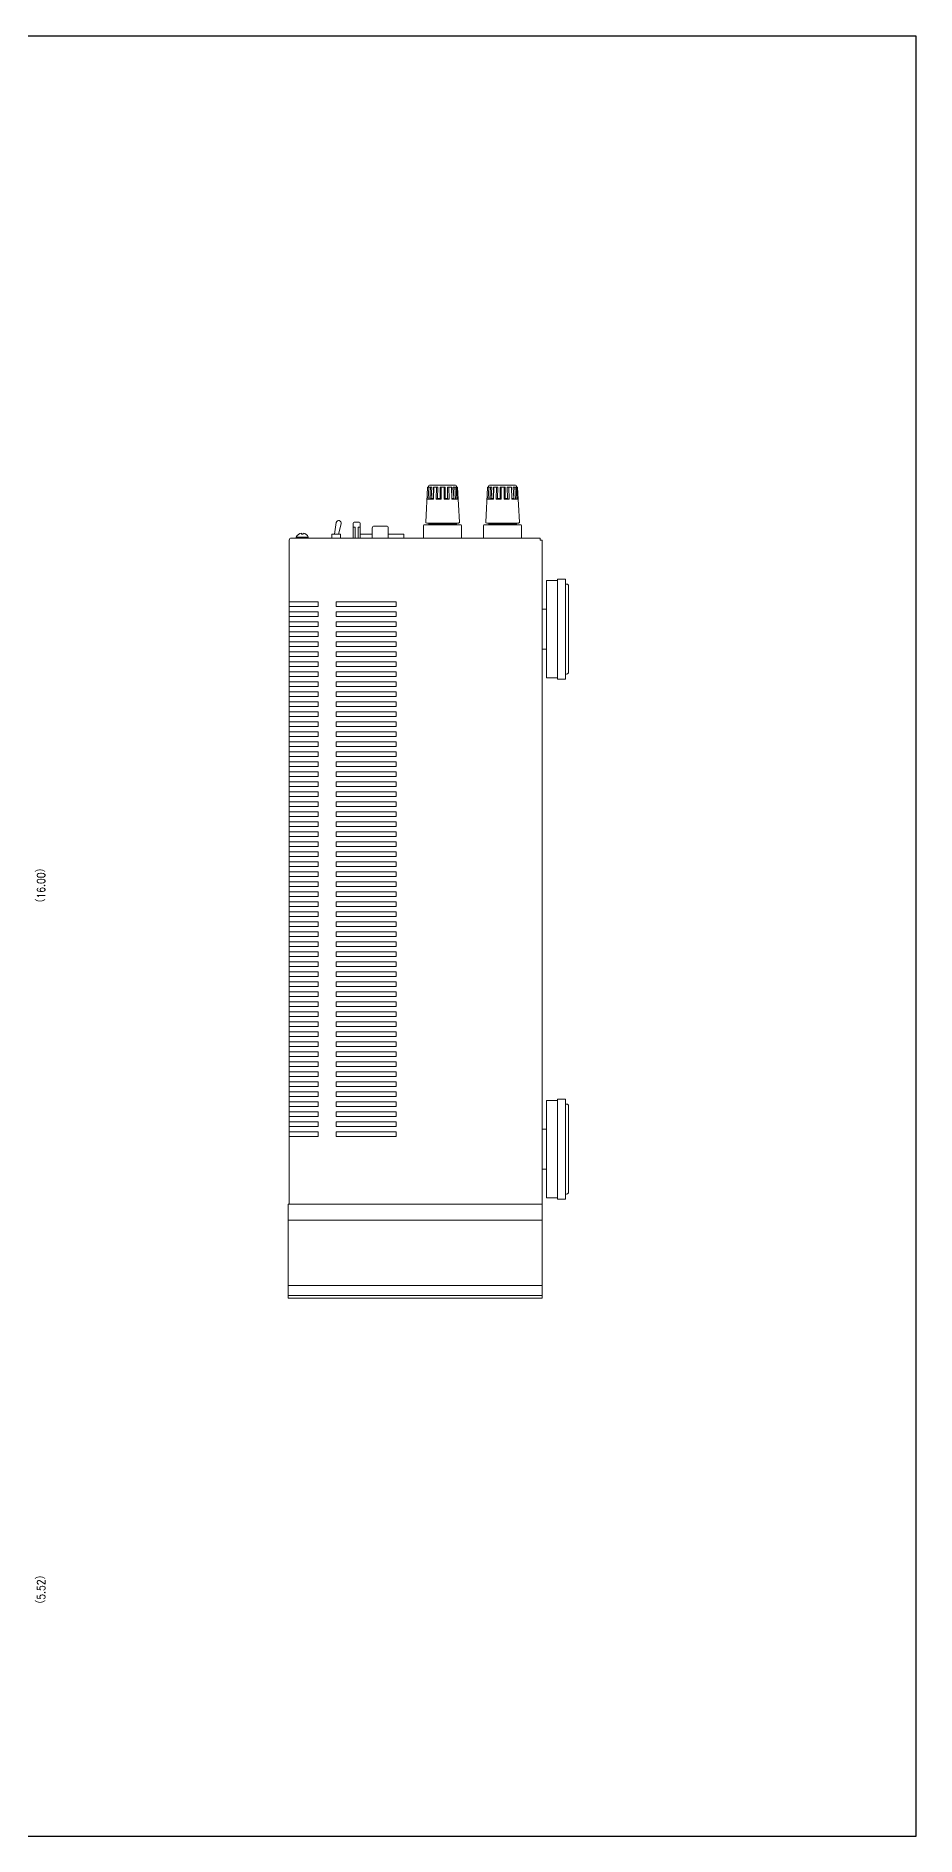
# Model space of a CAD drawing. Header units: millimetres. Extents: x 0 to 1200, y 0 to 900.
# Drawn here: x 760 to 1200, y 0 to 900 of the extents above; entities that cross this region are included whole.
import ezdxf

# ---------------------------------------------------------------- set-up
doc = ezdxf.new("R2010")
doc.units = ezdxf.units.MM
for name, color, linetype, lineweight in [('Center', 1, 'Continuous', 9), ('Foot', 2, 'Continuous', 13), ('Hs Panel', 6, 'Continuous', 15), ('Pin Jack', 53, 'Continuous', 13), ('Screw', 253, 'Continuous', 13), ('Speaker Terminal', 135, 'Continuous', 13), ('Upper Cover', 7, 'Continuous', 15)]:
    doc.layers.add(name, color=color, linetype=linetype, lineweight=lineweight)
doc.styles.get("Standard").update_dxf_attribs({"font": 'romans.shx', "width": 0.85, "height": 4, "bigfont": 'bigfont.shx'})

msp = doc.modelspace()

# ---------------------------------------------------------------- linework, layer by layer
msp.add_lwpolyline([(0, 0), (1200, 0), (1200, 900), (0, 900), (0, 0)])
at = {"layer": 'Foot'}
for p, q in [((1015.198, 579.162), (1015.198, 627.762)), ((1015.198, 627.762), (1020.698, 627.762)), ((1020.698, 578.462), (1020.698, 628.462)), ((1020.698, 628.462), (1024.698, 628.462)), ((1024.698, 628.462), (1024.698, 578.462)), ((1025.198, 625.962), (1024.698, 625.962)), ((1026.198, 581.962), (1026.198, 624.962)), ((1012.998, 613.462), (1015.198, 613.462)), ((1015.198, 593.462), (1012.998, 593.462)), ((1020.698, 579.162), (1015.198, 579.162)), ((1024.698, 578.462), (1020.698, 578.462)), ((1024.698, 580.962), (1025.198, 580.962)), ((1015.198, 319.162), (1015.198, 367.762)), ((1015.198, 367.762), (1020.698, 367.762)), ((1020.698, 318.462), (1020.698, 368.462)), ((1020.698, 368.462), (1024.698, 368.462)), ((1024.698, 368.462), (1024.698, 318.462)), ((1025.198, 365.962), (1024.698, 365.962)), ((1026.198, 321.962), (1026.198, 364.962)), ((1012.998, 353.462), (1015.198, 353.462)), ((1015.198, 333.462), (1012.998, 333.462)), ((1020.698, 319.162), (1015.198, 319.162)), ((1024.698, 318.462), (1020.698, 318.462)), ((1024.698, 320.962), (1025.198, 320.962))]:
    msp.add_line(p, q, dxfattribs=at)
for centre, start, end in [((1025.198, 624.962), 0, 90), ((1025.198, 581.962), 270, 0), ((1025.198, 364.962), 0, 90), ((1025.198, 321.962), 270, 0)]:
    msp.add_arc(centre, 1, start, end, dxfattribs=at)
at = {"layer": 'Hs Panel'}
for p, q in [((885.998, 268.962), (885.998, 315.962)), ((885.998, 315.962), (1012.998, 315.962)), ((1012.998, 315.962), (1012.998, 268.962)), ((885.998, 307.962), (1012.998, 307.962)), ((885.998, 275.296), (1012.998, 275.296)), ((885.998, 270.221), (1012.998, 270.221)), ((1012.998, 268.962), (885.998, 268.962))]:
    msp.add_line(p, q, dxfattribs=at)
at = {"layer": 'Pin Jack'}
for p, q in [((907.848, 648.962), (907.848, 650.962)), ((907.848, 650.962), (912.048, 650.962)), ((909.029, 650.962), (909.991, 656.786)), ((911.174, 650.962), (912.406, 656.138)), ((912.048, 650.962), (912.048, 648.962)), ((918.498, 648.962), (918.498, 656.462)), ((919.498, 654.462), (918.498, 654.462)), ((918.998, 656.962), (921.498, 656.962)), ((919.498, 648.962), (919.498, 654.462)), ((920.998, 648.962), (920.998, 654.462)), ((920.998, 654.462), (921.998, 654.462)), ((921.998, 656.462), (921.998, 648.962)), ((921.998, 650.962), (927.998, 650.962)), ((927.998, 648.962), (927.998, 653.962)), ((928.998, 654.962), (934.998, 654.962)), ((935.998, 653.962), (935.998, 648.962)), ((935.998, 650.962), (943.748, 650.962)), ((943.748, 650.962), (943.748, 648.962))]:
    msp.add_line(p, q, dxfattribs=at)
for centre, radius, start, end in [((911.198, 656.462), 1.25, 345, 165), ((918.998, 656.462), 0.5, 90, 180), ((921.498, 656.462), 0.5, 0, 90), ((928.998, 653.962), 1, 90, 180), ((934.998, 653.962), 1, 0, 90)]:
    msp.add_arc(centre, radius, start, end, dxfattribs=at)
at = {"layer": 'Screw'}
for p, q in [((889.998, 648.962), (889.998, 649.462)), ((889.998, 649.462), (895.998, 649.462)), ((892.623, 651.44), (892.623, 650.962)), ((892.623, 650.962), (893.373, 650.962)), ((893.373, 650.962), (893.373, 651.44)), ((895.998, 649.462), (895.998, 648.962))]:
    msp.add_line(p, q, dxfattribs=at)
for start, end in [(96.62581, 157.380135), (22.619865, 83.37419)]:
    msp.add_arc((892.998, 648.212), 3.25, start, end, dxfattribs=at)
at = {"layer": 'Speaker Terminal'}
for p, q in [((956.698, 675.462), (969.698, 675.462)), ((986.698, 675.462), (999.698, 675.462)), ((954.728, 656.99), (955.688, 674.273)), ((955.365, 668.462), (958.652, 668.462)), ((955.887, 674.462), (957.858, 674.462)), ((955.99, 668.462), (956.323, 674.462)), ((956.027, 668.462), (956.361, 674.462)), ((956.198, 674.962), (956.198, 674.462)), ((956.777, 668.462), (957.111, 674.462)), ((956.777, 668.462), (957.542, 668.762)), ((957.542, 668.762), (957.858, 674.462)), ((957.542, 668.762), (958.652, 668.762)), ((958.515, 668.762), (958.672, 674.462)), ((958.652, 668.462), (958.817, 674.462)), ((958.672, 674.462), (960.837, 674.462)), ((959.952, 668.462), (960.117, 674.462)), ((959.952, 668.462), (960.68, 668.762)), ((959.952, 668.462), (962.448, 668.462)), ((960.68, 668.762), (960.837, 674.462)), ((960.68, 668.762), (961.948, 668.762)), ((961.948, 674.462), (961.948, 668.762)), ((961.948, 674.462), (964.448, 674.462)), ((962.448, 668.462), (961.948, 668.762)), ((961.948, 668.462), (962.448, 668.462)), ((962.448, 674.462), (962.448, 668.462)), ((963.948, 674.462), (963.948, 668.462)), ((963.948, 668.462), (964.448, 668.762)), ((963.948, 668.462), (966.445, 668.462)), ((964.448, 674.462), (964.448, 668.762)), ((964.448, 668.762), (965.716, 668.762)), ((965.716, 668.762), (965.559, 674.462)), ((965.559, 674.462), (967.724, 674.462)), ((965.716, 668.762), (966.445, 668.462)), ((966.445, 668.462), (966.28, 674.462)), ((967.744, 668.462), (967.579, 674.462)), ((967.881, 668.762), (967.724, 674.462)), ((968.855, 668.762), (967.744, 668.762)), ((971.032, 668.462), (967.744, 668.462)), ((968.855, 668.762), (968.538, 674.462)), ((968.538, 674.462), (970.509, 674.462)), ((969.619, 668.462), (968.855, 668.762)), ((969.619, 668.462), (969.286, 674.462)), ((970.369, 668.462), (970.036, 674.462)), ((970.407, 668.462), (970.073, 674.462)), ((970.198, 674.962), (970.198, 674.462)), ((971.669, 656.99), (970.709, 674.273)), ((984.728, 656.99), (985.688, 674.273)), ((985.365, 668.462), (988.652, 668.462)), ((985.887, 674.462), (987.858, 674.462)), ((985.99, 668.462), (986.323, 674.462)), ((986.027, 668.462), (986.361, 674.462)), ((986.198, 674.962), (986.198, 674.462)), ((986.777, 668.462), (987.111, 674.462)), ((986.777, 668.462), (987.542, 668.762)), ((987.542, 668.762), (987.858, 674.462)), ((987.542, 668.762), (988.652, 668.762)), ((988.515, 668.762), (988.672, 674.462)), ((988.652, 668.462), (988.817, 674.462)), ((988.672, 674.462), (990.837, 674.462)), ((989.952, 668.462), (990.117, 674.462)), ((989.952, 668.462), (990.68, 668.762)), ((989.952, 668.462), (992.448, 668.462)), ((990.68, 668.762), (990.837, 674.462)), ((990.68, 668.762), (991.948, 668.762)), ((991.948, 674.462), (991.948, 668.762)), ((991.948, 674.462), (994.448, 674.462)), ((992.448, 668.462), (991.948, 668.762)), ((991.948, 668.462), (992.448, 668.462)), ((992.448, 674.462), (992.448, 668.462)), ((993.948, 674.462), (993.948, 668.462)), ((993.948, 668.462), (994.448, 668.762)), ((993.948, 668.462), (996.445, 668.462)), ((994.448, 674.462), (994.448, 668.762)), ((994.448, 668.762), (995.716, 668.762)), ((995.716, 668.762), (995.559, 674.462)), ((995.559, 674.462), (997.724, 674.462)), ((995.716, 668.762), (996.445, 668.462)), ((996.445, 668.462), (996.28, 674.462)), ((997.744, 668.462), (997.579, 674.462)), ((997.881, 668.762), (997.724, 674.462)), ((998.855, 668.762), (997.744, 668.762)), ((1001.032, 668.462), (997.744, 668.462)), ((998.855, 668.762), (998.538, 674.462)), ((998.538, 674.462), (1000.509, 674.462)), ((999.619, 668.462), (998.855, 668.762)), ((999.619, 668.462), (999.286, 674.462)), ((1000.369, 668.462), (1000.036, 674.462)), ((1000.407, 668.462), (1000.073, 674.462)), ((1000.198, 674.962), (1000.198, 674.462)), ((1001.669, 656.99), (1000.709, 674.273)), ((953.698, 648.962), (953.698, 655.162)), ((954.198, 655.662), (972.198, 655.662)), ((955.227, 656.462), (971.17, 656.462)), ((956.298, 655.962), (956.298, 656.462)), ((956.298, 655.962), (970.098, 655.962)), ((956.298, 655.662), (956.298, 655.962)), ((970.098, 655.962), (970.098, 656.462)), ((970.098, 655.662), (970.098, 655.962)), ((972.698, 648.962), (972.698, 655.162)), ((983.698, 648.962), (983.698, 655.162)), ((984.198, 655.662), (1002.198, 655.662)), ((985.227, 656.462), (1001.17, 656.462)), ((986.298, 655.962), (986.298, 656.462)), ((986.298, 655.962), (1000.098, 655.962)), ((986.298, 655.662), (986.298, 655.962)), ((1000.098, 655.962), (1000.098, 656.462)), ((1000.098, 655.662), (1000.098, 655.962)), ((1002.698, 648.962), (1002.698, 655.162))]:
    msp.add_line(p, q, dxfattribs=at)
for centre, radius, start, end in [((956.698, 674.962), 0.5, 90, 180), ((969.698, 674.962), 0.5, 0, 90), ((986.698, 674.962), 0.5, 90, 180), ((999.698, 674.962), 0.5, 0, 90), ((955.887, 674.262), 0.2, 90, 176.82017), ((970.509, 674.262), 0.2, 3.17983, 90), ((985.887, 674.262), 0.2, 90, 176.82017), ((1000.509, 674.262), 0.2, 3.17983, 90), ((954.198, 655.162), 0.5, 90, 180), ((955.227, 656.962), 0.5, 176.82017, 270), ((971.17, 656.962), 0.5, 270, 3.17983), ((972.198, 655.162), 0.5, 0, 90), ((984.198, 655.162), 0.5, 90, 180), ((985.227, 656.962), 0.5, 176.82017, 270), ((1001.17, 656.962), 0.5, 270, 3.17983), ((1002.198, 655.162), 0.5, 0, 90)]:
    msp.add_arc(centre, radius, start, end, dxfattribs=at)
at = {"layer": 'Upper Cover'}
for p, q in [((887.498, 648.962), (1011.998, 648.962)), ((1011.998, 648.962), (1011.998, 647.962)), ((886.498, 315.962), (886.498, 647.962)), ((1011.998, 647.962), (1012.998, 647.962)), ((1012.998, 647.962), (1012.998, 315.962)), ((886.498, 617.112), (900.998, 617.112)), ((900.998, 614.812), (886.498, 614.812)), ((886.498, 612.112), (900.998, 612.112)), ((900.998, 617.112), (900.998, 614.812)), ((900.998, 612.112), (900.998, 609.812)), ((909.998, 614.812), (909.998, 617.112)), ((909.998, 617.112), (939.998, 617.112)), ((939.998, 614.812), (909.998, 614.812)), ((909.998, 609.812), (909.998, 612.112)), ((909.998, 612.112), (939.998, 612.112)), ((939.998, 617.112), (939.998, 614.812)), ((939.998, 612.112), (939.998, 609.812)), ((900.998, 609.812), (886.498, 609.812)), ((886.498, 607.112), (900.998, 607.112)), ((900.998, 604.812), (886.498, 604.812)), ((900.998, 607.112), (900.998, 604.812)), ((939.998, 609.812), (909.998, 609.812)), ((909.998, 604.812), (909.998, 607.112)), ((909.998, 607.112), (939.998, 607.112)), ((939.998, 604.812), (909.998, 604.812)), ((939.998, 607.112), (939.998, 604.812)), ((886.498, 602.112), (900.998, 602.112)), ((900.998, 599.812), (886.498, 599.812)), ((886.498, 597.112), (900.998, 597.112)), ((900.998, 594.812), (886.498, 594.812)), ((900.998, 602.112), (900.998, 599.812)), ((900.998, 597.112), (900.998, 594.812)), ((909.998, 599.812), (909.998, 602.112)), ((909.998, 602.112), (939.998, 602.112)), ((939.998, 599.812), (909.998, 599.812)), ((909.998, 594.812), (909.998, 597.112)), ((909.998, 597.112), (939.998, 597.112)), ((939.998, 594.812), (909.998, 594.812)), ((939.998, 602.112), (939.998, 599.812)), ((939.998, 597.112), (939.998, 594.812)), ((886.498, 592.112), (900.998, 592.112)), ((900.998, 589.812), (886.498, 589.812)), ((886.498, 587.112), (900.998, 587.112)), ((900.998, 592.112), (900.998, 589.812)), ((900.998, 587.112), (900.998, 584.812)), ((909.998, 589.812), (909.998, 592.112)), ((909.998, 592.112), (939.998, 592.112)), ((939.998, 589.812), (909.998, 589.812)), ((909.998, 584.812), (909.998, 587.112)), ((909.998, 587.112), (939.998, 587.112)), ((939.998, 592.112), (939.998, 589.812)), ((939.998, 587.112), (939.998, 584.812)), ((900.998, 584.812), (886.498, 584.812)), ((886.498, 582.112), (900.998, 582.112)), ((900.998, 579.812), (886.498, 579.812)), ((886.498, 577.112), (900.998, 577.112)), ((900.998, 582.112), (900.998, 579.812)), ((900.998, 577.112), (900.998, 574.812)), ((939.998, 584.812), (909.998, 584.812)), ((909.998, 579.812), (909.998, 582.112)), ((909.998, 582.112), (939.998, 582.112)), ((939.998, 579.812), (909.998, 579.812)), ((909.998, 574.812), (909.998, 577.112)), ((909.998, 577.112), (939.998, 577.112)), ((939.998, 582.112), (939.998, 579.812)), ((939.998, 577.112), (939.998, 574.812)), ((900.998, 574.812), (886.498, 574.812)), ((886.498, 572.112), (900.998, 572.112)), ((900.998, 569.812), (886.498, 569.812)), ((886.498, 567.112), (900.998, 567.112)), ((900.998, 572.112), (900.998, 569.812)), ((900.998, 567.112), (900.998, 564.812)), ((939.998, 574.812), (909.998, 574.812)), ((909.998, 569.812), (909.998, 572.112)), ((909.998, 572.112), (939.998, 572.112)), ((939.998, 569.812), (909.998, 569.812)), ((909.998, 564.812), (909.998, 567.112)), ((909.998, 567.112), (939.998, 567.112)), ((939.998, 572.112), (939.998, 569.812)), ((939.998, 567.112), (939.998, 564.812)), ((900.998, 564.812), (886.498, 564.812)), ((886.498, 562.112), (900.998, 562.112)), ((900.998, 559.812), (886.498, 559.812)), ((900.998, 562.112), (900.998, 559.812)), ((939.998, 564.812), (909.998, 564.812)), ((909.998, 559.812), (909.998, 562.112)), ((909.998, 562.112), (939.998, 562.112)), ((939.998, 559.812), (909.998, 559.812)), ((939.998, 562.112), (939.998, 559.812)), ((886.498, 557.112), (900.998, 557.112)), ((900.998, 554.812), (886.498, 554.812)), ((886.498, 552.112), (900.998, 552.112)), ((900.998, 549.812), (886.498, 549.812)), ((900.998, 557.112), (900.998, 554.812)), ((900.998, 552.112), (900.998, 549.812)), ((909.998, 554.812), (909.998, 557.112)), ((909.998, 557.112), (939.998, 557.112)), ((939.998, 554.812), (909.998, 554.812)), ((909.998, 549.812), (909.998, 552.112)), ((909.998, 552.112), (939.998, 552.112)), ((939.998, 549.812), (909.998, 549.812)), ((939.998, 557.112), (939.998, 554.812)), ((939.998, 552.112), (939.998, 549.812)), ((886.498, 547.112), (900.998, 547.112)), ((900.998, 544.812), (886.498, 544.812)), ((886.498, 542.112), (900.998, 542.112)), ((900.998, 547.112), (900.998, 544.812)), ((900.998, 542.112), (900.998, 539.812)), ((909.998, 544.812), (909.998, 547.112)), ((909.998, 547.112), (939.998, 547.112)), ((939.998, 544.812), (909.998, 544.812)), ((909.998, 539.812), (909.998, 542.112)), ((909.998, 542.112), (939.998, 542.112)), ((939.998, 547.112), (939.998, 544.812)), ((939.998, 542.112), (939.998, 539.812)), ((900.998, 539.812), (886.498, 539.812)), ((886.498, 537.112), (900.998, 537.112)), ((900.998, 534.812), (886.498, 534.812)), ((886.498, 532.112), (900.998, 532.112)), ((900.998, 537.112), (900.998, 534.812)), ((900.998, 532.112), (900.998, 529.812)), ((939.998, 539.812), (909.998, 539.812)), ((909.998, 534.812), (909.998, 537.112)), ((909.998, 537.112), (939.998, 537.112)), ((939.998, 534.812), (909.998, 534.812)), ((909.998, 529.812), (909.998, 532.112)), ((909.998, 532.112), (939.998, 532.112)), ((939.998, 537.112), (939.998, 534.812)), ((939.998, 532.112), (939.998, 529.812)), ((900.998, 529.812), (886.498, 529.812)), ((886.498, 527.112), (900.998, 527.112)), ((900.998, 524.812), (886.498, 524.812)), ((886.498, 522.112), (900.998, 522.112)), ((900.998, 527.112), (900.998, 524.812)), ((900.998, 522.112), (900.998, 519.812)), ((939.998, 529.812), (909.998, 529.812)), ((909.998, 524.812), (909.998, 527.112)), ((909.998, 527.112), (939.998, 527.112)), ((939.998, 524.812), (909.998, 524.812)), ((909.998, 519.812), (909.998, 522.112)), ((909.998, 522.112), (939.998, 522.112)), ((939.998, 527.112), (939.998, 524.812)), ((939.998, 522.112), (939.998, 519.812)), ((900.998, 519.812), (886.498, 519.812)), ((886.498, 517.112), (900.998, 517.112)), ((900.998, 514.812), (886.498, 514.812)), ((900.998, 517.112), (900.998, 514.812)), ((939.998, 519.812), (909.998, 519.812)), ((909.998, 514.812), (909.998, 517.112)), ((909.998, 517.112), (939.998, 517.112)), ((939.998, 514.812), (909.998, 514.812)), ((939.998, 517.112), (939.998, 514.812)), ((886.498, 512.112), (900.998, 512.112)), ((900.998, 509.812), (886.498, 509.812)), ((886.498, 507.112), (900.998, 507.112)), ((900.998, 504.812), (886.498, 504.812)), ((900.998, 512.112), (900.998, 509.812)), ((900.998, 507.112), (900.998, 504.812)), ((909.998, 509.812), (909.998, 512.112)), ((909.998, 512.112), (939.998, 512.112)), ((939.998, 509.812), (909.998, 509.812)), ((909.998, 504.812), (909.998, 507.112)), ((909.998, 507.112), (939.998, 507.112)), ((939.998, 504.812), (909.998, 504.812)), ((939.998, 512.112), (939.998, 509.812)), ((939.998, 507.112), (939.998, 504.812)), ((886.498, 502.112), (900.998, 502.112)), ((900.998, 499.812), (886.498, 499.812)), ((886.498, 497.112), (900.998, 497.112)), ((900.998, 502.112), (900.998, 499.812)), ((900.998, 497.112), (900.998, 494.812)), ((909.998, 499.812), (909.998, 502.112)), ((909.998, 502.112), (939.998, 502.112)), ((939.998, 499.812), (909.998, 499.812)), ((909.998, 494.812), (909.998, 497.112)), ((909.998, 497.112), (939.998, 497.112)), ((939.998, 502.112), (939.998, 499.812)), ((939.998, 497.112), (939.998, 494.812)), ((900.998, 494.812), (886.498, 494.812)), ((886.498, 492.112), (900.998, 492.112)), ((900.998, 489.812), (886.498, 489.812)), ((886.498, 487.112), (900.998, 487.112)), ((900.998, 492.112), (900.998, 489.812)), ((900.998, 487.112), (900.998, 484.812)), ((939.998, 494.812), (909.998, 494.812)), ((909.998, 489.812), (909.998, 492.112)), ((909.998, 492.112), (939.998, 492.112)), ((939.998, 489.812), (909.998, 489.812)), ((909.998, 484.812), (909.998, 487.112)), ((909.998, 487.112), (939.998, 487.112)), ((939.998, 492.112), (939.998, 489.812)), ((939.998, 487.112), (939.998, 484.812)), ((900.998, 484.812), (886.498, 484.812)), ((886.498, 482.112), (900.998, 482.112)), ((900.998, 479.812), (886.498, 479.812)), ((886.498, 477.112), (900.998, 477.112)), ((900.998, 482.112), (900.998, 479.812)), ((900.998, 477.112), (900.998, 474.812)), ((939.998, 484.812), (909.998, 484.812)), ((909.998, 479.812), (909.998, 482.112)), ((909.998, 482.112), (939.998, 482.112)), ((939.998, 479.812), (909.998, 479.812)), ((909.998, 474.812), (909.998, 477.112)), ((909.998, 477.112), (939.998, 477.112)), ((939.998, 482.112), (939.998, 479.812)), ((939.998, 477.112), (939.998, 474.812)), ((900.998, 474.812), (886.498, 474.812)), ((886.498, 472.112), (900.998, 472.112)), ((900.998, 469.812), (886.498, 469.812)), ((900.998, 472.112), (900.998, 469.812)), ((939.998, 474.812), (909.998, 474.812)), ((909.998, 469.812), (909.998, 472.112)), ((909.998, 472.112), (939.998, 472.112)), ((939.998, 469.812), (909.998, 469.812)), ((939.998, 472.112), (939.998, 469.812)), ((886.498, 467.112), (900.998, 467.112)), ((900.998, 464.812), (886.498, 464.812)), ((886.498, 462.112), (900.998, 462.112)), ((900.998, 459.812), (886.498, 459.812)), ((900.998, 467.112), (900.998, 464.812)), ((900.998, 462.112), (900.998, 459.812)), ((909.998, 464.812), (909.998, 467.112)), ((909.998, 467.112), (939.998, 467.112)), ((939.998, 464.812), (909.998, 464.812)), ((909.998, 459.812), (909.998, 462.112)), ((909.998, 462.112), (939.998, 462.112)), ((939.998, 459.812), (909.998, 459.812)), ((939.998, 467.112), (939.998, 464.812)), ((939.998, 462.112), (939.998, 459.812)), ((886.498, 457.112), (900.998, 457.112)), ((900.998, 454.812), (886.498, 454.812)), ((886.498, 452.112), (900.998, 452.112)), ((900.998, 457.112), (900.998, 454.812)), ((900.998, 452.112), (900.998, 449.812)), ((909.998, 454.812), (909.998, 457.112)), ((909.998, 457.112), (939.998, 457.112)), ((939.998, 454.812), (909.998, 454.812)), ((909.998, 449.812), (909.998, 452.112)), ((909.998, 452.112), (939.998, 452.112)), ((939.998, 457.112), (939.998, 454.812)), ((939.998, 452.112), (939.998, 449.812)), ((900.998, 449.812), (886.498, 449.812)), ((886.498, 447.112), (900.998, 447.112)), ((900.998, 444.812), (886.498, 444.812)), ((886.498, 442.112), (900.998, 442.112)), ((900.998, 447.112), (900.998, 444.812)), ((900.998, 442.112), (900.998, 439.812)), ((939.998, 449.812), (909.998, 449.812)), ((909.998, 444.812), (909.998, 447.112)), ((909.998, 447.112), (939.998, 447.112)), ((939.998, 444.812), (909.998, 444.812)), ((909.998, 439.812), (909.998, 442.112)), ((909.998, 442.112), (939.998, 442.112)), ((939.998, 447.112), (939.998, 444.812)), ((939.998, 442.112), (939.998, 439.812)), ((900.998, 439.812), (886.498, 439.812)), ((886.498, 437.112), (900.998, 437.112)), ((900.998, 434.812), (886.498, 434.812)), ((886.498, 432.112), (900.998, 432.112)), ((900.998, 437.112), (900.998, 434.812)), ((900.998, 432.112), (900.998, 429.812)), ((939.998, 439.812), (909.998, 439.812)), ((909.998, 434.812), (909.998, 437.112)), ((909.998, 437.112), (939.998, 437.112)), ((939.998, 434.812), (909.998, 434.812)), ((909.998, 429.812), (909.998, 432.112)), ((909.998, 432.112), (939.998, 432.112)), ((939.998, 437.112), (939.998, 434.812)), ((939.998, 432.112), (939.998, 429.812)), ((900.998, 429.812), (886.498, 429.812)), ((886.498, 427.112), (900.998, 427.112)), ((900.998, 424.812), (886.498, 424.812)), ((900.998, 427.112), (900.998, 424.812)), ((939.998, 429.812), (909.998, 429.812)), ((909.998, 424.812), (909.998, 427.112)), ((909.998, 427.112), (939.998, 427.112)), ((939.998, 424.812), (909.998, 424.812)), ((939.998, 427.112), (939.998, 424.812)), ((886.498, 422.112), (900.998, 422.112)), ((900.998, 419.812), (886.498, 419.812)), ((886.498, 417.112), (900.998, 417.112)), ((900.998, 414.812), (886.498, 414.812)), ((900.998, 422.112), (900.998, 419.812)), ((900.998, 417.112), (900.998, 414.812)), ((909.998, 419.812), (909.998, 422.112)), ((909.998, 422.112), (939.998, 422.112)), ((939.998, 419.812), (909.998, 419.812)), ((909.998, 414.812), (909.998, 417.112)), ((909.998, 417.112), (939.998, 417.112)), ((939.998, 414.812), (909.998, 414.812)), ((939.998, 422.112), (939.998, 419.812)), ((939.998, 417.112), (939.998, 414.812)), ((886.498, 412.112), (900.998, 412.112)), ((900.998, 409.812), (886.498, 409.812)), ((886.498, 407.112), (900.998, 407.112)), ((900.998, 412.112), (900.998, 409.812)), ((900.998, 407.112), (900.998, 404.812)), ((909.998, 409.812), (909.998, 412.112)), ((909.998, 412.112), (939.998, 412.112)), ((939.998, 409.812), (909.998, 409.812)), ((909.998, 404.812), (909.998, 407.112)), ((909.998, 407.112), (939.998, 407.112)), ((939.998, 412.112), (939.998, 409.812)), ((939.998, 407.112), (939.998, 404.812)), ((900.998, 404.812), (886.498, 404.812)), ((886.498, 402.112), (900.998, 402.112)), ((900.998, 399.812), (886.498, 399.812)), ((886.498, 397.112), (900.998, 397.112)), ((900.998, 402.112), (900.998, 399.812)), ((900.998, 397.112), (900.998, 394.812)), ((939.998, 404.812), (909.998, 404.812)), ((909.998, 399.812), (909.998, 402.112)), ((909.998, 402.112), (939.998, 402.112)), ((939.998, 399.812), (909.998, 399.812)), ((909.998, 394.812), (909.998, 397.112)), ((909.998, 397.112), (939.998, 397.112)), ((939.998, 402.112), (939.998, 399.812)), ((939.998, 397.112), (939.998, 394.812)), ((900.998, 394.812), (886.498, 394.812)), ((886.498, 392.112), (900.998, 392.112)), ((900.998, 389.812), (886.498, 389.812)), ((886.498, 387.112), (900.998, 387.112)), ((900.998, 392.112), (900.998, 389.812)), ((900.998, 387.112), (900.998, 384.812)), ((939.998, 394.812), (909.998, 394.812)), ((909.998, 389.812), (909.998, 392.112)), ((909.998, 392.112), (939.998, 392.112)), ((939.998, 389.812), (909.998, 389.812)), ((909.998, 384.812), (909.998, 387.112)), ((909.998, 387.112), (939.998, 387.112)), ((939.998, 392.112), (939.998, 389.812)), ((939.998, 387.112), (939.998, 384.812)), ((900.998, 384.812), (886.498, 384.812)), ((886.498, 382.112), (900.998, 382.112)), ((900.998, 379.812), (886.498, 379.812)), ((900.998, 382.112), (900.998, 379.812)), ((939.998, 384.812), (909.998, 384.812)), ((909.998, 379.812), (909.998, 382.112)), ((909.998, 382.112), (939.998, 382.112)), ((939.998, 379.812), (909.998, 379.812)), ((939.998, 382.112), (939.998, 379.812)), ((886.498, 377.112), (900.998, 377.112)), ((900.998, 374.812), (886.498, 374.812)), ((886.498, 372.112), (900.998, 372.112)), ((900.998, 369.812), (886.498, 369.812)), ((900.998, 377.112), (900.998, 374.812)), ((900.998, 372.112), (900.998, 369.812)), ((909.998, 374.812), (909.998, 377.112)), ((909.998, 377.112), (939.998, 377.112)), ((939.998, 374.812), (909.998, 374.812)), ((909.998, 369.812), (909.998, 372.112)), ((909.998, 372.112), (939.998, 372.112)), ((939.998, 369.812), (909.998, 369.812)), ((939.998, 377.112), (939.998, 374.812)), ((939.998, 372.112), (939.998, 369.812)), ((886.498, 367.112), (900.998, 367.112)), ((900.998, 364.812), (886.498, 364.812)), ((886.498, 362.112), (900.998, 362.112)), ((900.998, 367.112), (900.998, 364.812)), ((900.998, 362.112), (900.998, 359.812)), ((909.998, 364.812), (909.998, 367.112)), ((909.998, 367.112), (939.998, 367.112)), ((939.998, 364.812), (909.998, 364.812)), ((909.998, 359.812), (909.998, 362.112)), ((909.998, 362.112), (939.998, 362.112)), ((939.998, 367.112), (939.998, 364.812)), ((939.998, 362.112), (939.998, 359.812)), ((900.998, 359.812), (886.498, 359.812)), ((886.498, 357.112), (900.998, 357.112)), ((900.998, 354.812), (886.498, 354.812)), ((886.498, 352.112), (900.998, 352.112)), ((900.998, 357.112), (900.998, 354.812)), ((900.998, 352.112), (900.998, 349.812)), ((939.998, 359.812), (909.998, 359.812)), ((909.998, 354.812), (909.998, 357.112)), ((909.998, 357.112), (939.998, 357.112)), ((939.998, 354.812), (909.998, 354.812)), ((909.998, 349.812), (909.998, 352.112)), ((909.998, 352.112), (939.998, 352.112)), ((939.998, 357.112), (939.998, 354.812)), ((939.998, 352.112), (939.998, 349.812)), ((900.998, 349.812), (886.498, 349.812)), ((939.998, 349.812), (909.998, 349.812))]:
    msp.add_line(p, q, dxfattribs=at)
msp.add_arc((887.498, 647.962), 1, 90, 180, dxfattribs=at)

# ---------------------------------------------------------------- texts
at = {"layer": 'Center', "color": 7, "char_height": 4, "width": 43.32045, "attachment_point": 1, "rotation": 90}
for s, insert in [('（16.00）', (760.303, 463.955)), ('（5.52）', (760.319, 113.364))]:
    msp.add_mtext(s, dxfattribs=dict(at, insert=insert))

doc.saveas('drawing.dxf')
